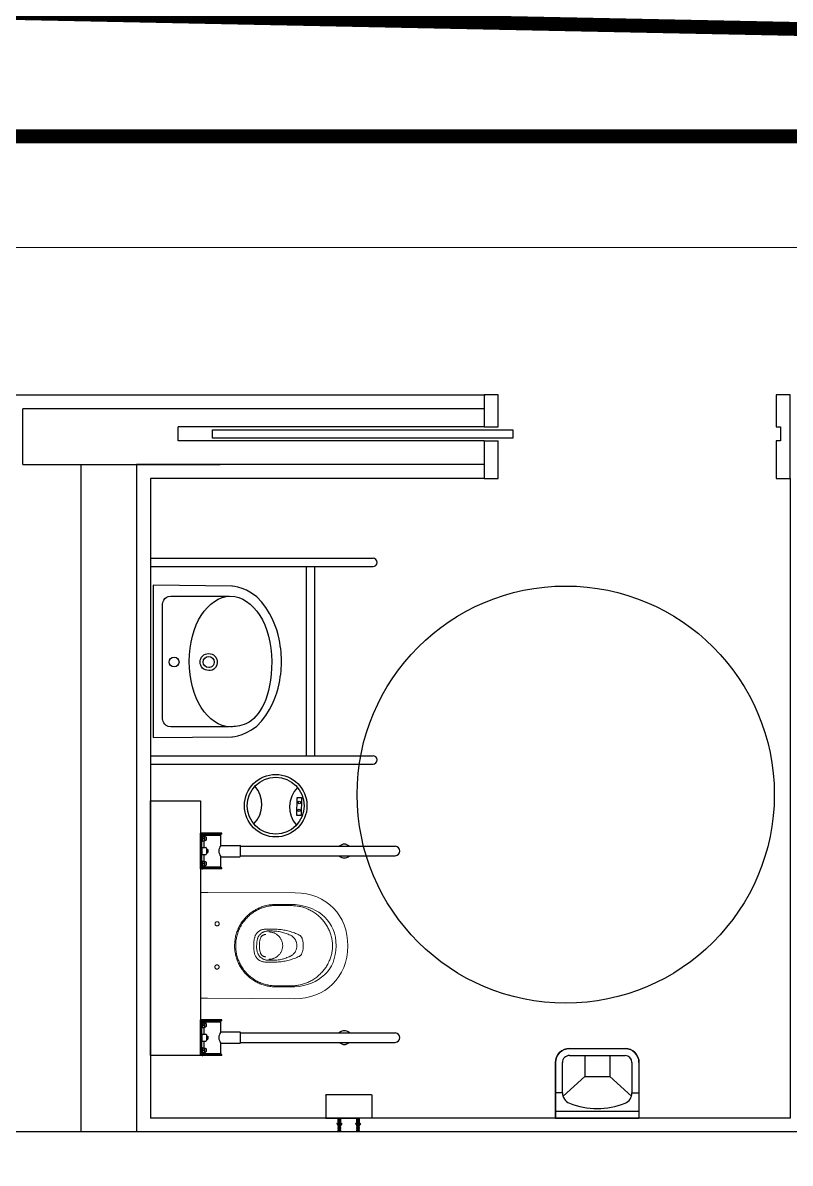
# Model space of a CAD drawing. Header units: millimetres. Extents: x 2508758 to 2608101, y 258149 to 386457.
# Drawn here: x 2529035 to 2531795, y 280548 to 284649 of the extents above; entities that cross this region are included whole.
import ezdxf

# ---------------------------------------------------------------- set-up
doc = ezdxf.new("R2010")
doc.units = ezdxf.units.MM
doc.header["$MEASUREMENT"] = 0
doc.linetypes.add('_DASH', pattern=[0.6, 0.4, -0.2])
doc.layers.get('0').update_dxf_attribs({"linetype": 'CONTINUOUS'})
for name, color, linetype in [('A-DOOR', 2, 'CONTINUOUS'), ('A-WALL', 5, 'CONTINUOUS'), ('I-toilet', 3, 'CONTINUOUS'), ('I-WALL', 6, 'CONTINUOUS'), ('I-wall【新建墙体】', 6, 'CONTINUOUS'), ('P-洁具', 137, 'CONTINUOUS'), ('w-洁具', 137, 'CONTINUOUS'), ('地面垫高', 5, 'CONTINUOUS'), ('完成面', 4, 'CONTINUOUS')]:
    doc.layers.add(name, color=color, linetype=linetype)
doc.layers.add('fire', color=1, linetype='CONTINUOUS', lineweight=5)

# ---------------------------------------------------------------- blocks, each defined once
blk = doc.blocks.new('A$C129215F9')
at = {"ltscale": 500}
for p, q in [((105, 1000), (105, -100)), ((155, 1000), (155, -100)), ((105, -100), (155, -100))]:
    blk.add_line(p, q, dxfattribs=at)
at = {"layer": 'A-DOOR'}
for p, q in [((105, 1000), (105, 1050.3)), ((155, 1000), (155, 1050.3))]:
    blk.add_line(p, q, dxfattribs=at)
for points in [[(105, 2065), (105, 2050.3), (-30, 2050.3), (-30, 2100.3), (270, 2100.3), (270, 2050.3), (155, 2050.3), (155, 2065), (105, 2065)], [(105, 1000.3), (-30, 1000.3), (-30, 1050.3), (105, 1050.3)], [(155, 1050.3), (270, 1050.3), (270, 1000.3), (155, 1000.3)]]:
    blk.add_lwpolyline(points, dxfattribs=at)
blk.add_lwpolyline([(115, 23), (145, 23), (145, 1103), (115, 1103)], close=True, dxfattribs=at)
blk = doc.blocks.new('1213123123123')
at = {"layer": 'w-洁具'}
for points in [[(487269.2, -70926.6), (487265.2, -70926.6)], [(487265.2, -71055.7), (487265.2, -70926.6)], [(487269.2, -70936.8), (487269.2, -70926.6)], [(487273.2, -70926.6), (487271.1, -70926.8), (487269.2, -70927.7)], [(487272, -70930.6), (487270.9, -70930.7), (487269.9, -70931.5), (487269.4, -70932.5), (487269.2, -70933.6)], [(487278.7, -70930.6), (487275.6, -70932.3), (487273.2, -70934.4), (487270.9, -70936.8)], [(487341.1, -70930.6), (487272, -70930.6)], [(487341.1, -70926.6), (487273.2, -70926.6)], [(487277.9, -70937.6), (487277.9, -70931.1)], [(487277.9, -70931.1), (487301.6, -70931.1)], [(487277.9, -70933), (487338.3, -70933)], [(487301.3, -70930.6), (487301.3, -70926.6)], [(487301.6, -70933), (487301.6, -70930.6)], [(487314.5, -70930.6), (487314.5, -70933)], [(487314.5, -70931.1), (487338.3, -70931.1)], [(487314.9, -70930.6), (487314.9, -70926.6)], [(487338.3, -70970.8), (487338.3, -70931.1)], [(487341.1, -70930.6), (487341.1, -70926.6)], [(487269.2, -70955.2), (487269.2, -70936.8)], [(487269.2, -70936.8), (487269.2, -70955.2)], [(487269.2, -70936.8), (487271.6, -70936.8)], [(487269.2, -70979.2), (487269.2, -70955.2)], [(487269.2, -70955.2), (487271.6, -70955.2)], [(487271.6, -70936.8), (487271.6, -70937.8)], [(487271.8, -70937.6), (487271.6, -70937.8)], [(487271.6, -70954.3), (487271.6, -70937.8)], [(487271.6, -70937.8), (487271.6, -70954.3)], [(487271.8, -70940.2), (487271.6, -70940.6)], [(487271.6, -70940.6), (487271.6, -70941)], [(487271.6, -70941), (487271.6, -70941.4)], [(487271.6, -70941.4), (487271.6, -70941.8)], [(487271.6, -70941.8), (487271.6, -70942.3)], [(487271.6, -70942.3), (487271.6, -70942.7)], [(487271.6, -70942.7), (487271.6, -70943.1)], [(487271.6, -70943.1), (487271.8, -70943.5)], [(487281.5, -70946.1), (487271.6, -70946.1)], [(487271.6, -70949.2), (487271.8, -70948.6)], [(487271.6, -70949.5), (487271.6, -70949.2)], [(487271.6, -70949.9), (487271.6, -70949.5)], [(487271.6, -70950.3), (487271.6, -70949.9)], [(487271.6, -70950.7), (487271.6, -70950.3)], [(487271.6, -70951.3), (487271.6, -70950.7)], [(487271.6, -70951.6), (487271.6, -70951.3)], [(487271.8, -70952), (487271.6, -70951.6)], [(487271.6, -70954.3), (487271.8, -70954.7)], [(487271.6, -70954.3), (487271.6, -70955.2)], [(487271.8, -70937.6), (487278.9, -70937.6)], [(487272, -70939.5), (487271.8, -70939.9)], [(487271.8, -70939.9), (487271.8, -70940.2)], [(487271.8, -70943.5), (487271.8, -70943.9)], [(487271.8, -70943.9), (487272, -70944.2)], [(487271.8, -70948.2), (487272, -70947.8)], [(487271.8, -70948.6), (487271.8, -70948.2)], [(487271.8, -70952.4), (487271.8, -70952)], [(487272, -70952.8), (487271.8, -70952.4)], [(487271.8, -70954.7), (487278.9, -70954.7)], [(487272.2, -70938.7), (487272, -70939.1)], [(487272, -70939.1), (487272, -70939.5)], [(487272, -70944.2), (487272, -70944.6)], [(487272, -70944.6), (487272.2, -70945)], [(487272, -70947.5), (487272.2, -70947.3)], [(487272, -70947.8), (487272, -70947.5)], [(487272, -70953.2), (487272, -70952.8)], [(487272.2, -70953.5), (487272, -70953.2)], [(487272.4, -70938.2), (487272.2, -70938.3)], [(487272.2, -70938.3), (487272.2, -70938.7)], [(487272.2, -70945), (487272.2, -70945.4)], [(487272.2, -70945.4), (487272.4, -70945.6)], [(487272.2, -70946.9), (487272.4, -70946.5)], [(487272.2, -70947.3), (487272.2, -70946.9)], [(487272.2, -70953.7), (487272.2, -70953.5)], [(487272.4, -70954.1), (487272.2, -70953.7)], [(487272.6, -70937.6), (487272.4, -70937.8)], [(487272.4, -70937.8), (487272.4, -70938.2)], [(487272.4, -70945.6), (487272.4, -70945.9)], [(487272.4, -70945.9), (487272.6, -70946.1)], [(487272.4, -70946.3), (487272.6, -70946.1)], [(487272.4, -70946.5), (487272.4, -70946.3)], [(487272.4, -70954.3), (487272.4, -70954.1)], [(487272.6, -70954.7), (487272.4, -70954.3)], [(487272.6, -70946.1), (487278.1, -70946.1)], [(487277.9, -70934.5), (487338.3, -70934.5)], [(487277.9, -70978.6), (487277.9, -70954.7)], [(487279.2, -70939.9), (487278.1, -70937.6)], [(487278.1, -70946.1), (487279.2, -70943.9)], [(487278.1, -70946.1), (487279.2, -70948.4)], [(487279.2, -70952.4), (487278.1, -70954.7)], [(487278.9, -70937.6), (487279.4, -70938.5)], [(487279.4, -70953.5), (487278.9, -70954.7)], [(487279.6, -70941.8), (487279.2, -70939.9)], [(487279.2, -70943.9), (487279.6, -70941.8)], [(487279.2, -70948.4), (487279.6, -70950.3)], [(487279.6, -70950.3), (487279.2, -70952.4)], [(487279.4, -70938.5), (487279.8, -70938.9)], [(487279.8, -70953.3), (487279.4, -70953.5)], [(487279.6, -70939.9), (487279.6, -70952.4)], [(487279.8, -70938.9), (487281.5, -70938.9)], [(487279.8, -70953.3), (487281.5, -70953.3)], [(487281.5, -70953.3), (487283.4, -70952.6), (487284.9, -70951.5), (487286.1, -70949.9), (487286.8, -70948), (487287, -70946.1), (487286.8, -70944.2), (487286.1, -70942.3), (487284.9, -70940.8), (487283.4, -70939.7), (487281.5, -70938.9)], [(487338.3, -70970.8), (487406.1, -70970.8)], [(487408.2, -71009.4), (487408.2, -70972.9)], [(487408.2, -70974), (487649.7, -70974)], [(487649.7, -70974), (487650.1, -70974.4)], [(487650.1, -70974), (487650.1, -70974.4)], [(487650.1, -70974), (487965.2, -70974)], [(487269.5, -70978.6), (487269.2, -70979.2)], [(487269.2, -71003.1), (487269.2, -70979.2)], [(487269.2, -70979.2), (487269.2, -71003.1)], [(487269.2, -71027), (487269.2, -71003.1)], [(487269.2, -71003.1), (487269.5, -71003.7)], [(487269.5, -70978.6), (487284.2, -70978.6)], [(487269.5, -71003.7), (487284.2, -71003.7)], [(487277.9, -71027.6), (487277.9, -71003.7)], [(487286.1, -70980.7), (487285.9, -70979.6), (487285.1, -70979), (487284.2, -70978.6)], [(487284.2, -71003.7), (487285.1, -71003.5), (487285.9, -71002.7), (487286.1, -71001.6)], [(487286.1, -70980.7), (487286.1, -71001.6)], [(487286.1, -70985.3), (487291.6, -70985.3)], [(487286.1, -70997), (487291.6, -70997)], [(487291.6, -70985.3), (487291.6, -70997)], [(487338.3, -71051.2), (487338.3, -71011.5)], [(487338.3, -71011.5), (487406.1, -71011.5)], [(487408.2, -71008.2), (487649.7, -71008.2)], [(487650.1, -71007.9), (487649.7, -71008.2)], [(487650.1, -71007.9), (487650.1, -71008.2)], [(487650.1, -71008.2), (487965.2, -71008.2)], [(487269.2, -71055.7), (487265.2, -71055.7)], [(487269.2, -71045.5), (487269.2, -71027)], [(487269.2, -71027), (487269.2, -71045.5)], [(487269.2, -71027), (487271.6, -71027)], [(487269.2, -71055.7), (487269.2, -71045.5)], [(487269.2, -71045.5), (487271.6, -71045.5)], [(487269.2, -71048.7), (487269.4, -71049.8), (487269.9, -71050.8), (487270.9, -71051.5), (487272, -71051.7)], [(487269.2, -71054.6), (487271.1, -71055.5), (487273.2, -71055.7)], [(487270.9, -71045.5), (487273.2, -71047.9), (487275.6, -71050), (487278.7, -71051.7)], [(487271.6, -71027), (487271.6, -71028)], [(487271.8, -71027.6), (487271.6, -71028)], [(487271.6, -71044.5), (487271.6, -71028)], [(487271.6, -71028), (487271.6, -71044.5)], [(487271.8, -71030.3), (487271.6, -71030.6)], [(487271.6, -71030.6), (487271.6, -71031)], [(487271.6, -71031), (487271.6, -71031.6)], [(487271.6, -71031.6), (487271.6, -71032)], [(487271.6, -71032), (487271.6, -71032.4)], [(487271.6, -71032.4), (487271.6, -71032.7)], [(487271.6, -71032.7), (487271.6, -71033.1)], [(487271.6, -71033.1), (487271.8, -71033.7)], [(487271.6, -71036.1), (487281.5, -71036.1)], [(487271.6, -71039.2), (487271.8, -71038.8)], [(487271.6, -71039.6), (487271.6, -71039.2)], [(487271.6, -71039.9), (487271.6, -71039.6)], [(487271.6, -71040.5), (487271.6, -71039.9)], [(487271.6, -71040.9), (487271.6, -71040.5)], [(487271.6, -71041.3), (487271.6, -71040.9)], [(487271.6, -71041.7), (487271.6, -71041.3)], [(487271.8, -71042), (487271.6, -71041.7)], [(487271.6, -71044.5), (487271.8, -71044.7)], [(487271.6, -71044.5), (487271.6, -71045.5)], [(487271.8, -71027.6), (487278.9, -71027.6)], [(487272, -71029.5), (487271.8, -71029.9)], [(487271.8, -71029.9), (487271.8, -71030.3)], [(487271.8, -71033.7), (487271.8, -71034.1)], [(487271.8, -71034.1), (487272, -71034.4)], [(487271.8, -71038.4), (487272, -71038.1)], [(487271.8, -71038.8), (487271.8, -71038.4)], [(487271.8, -71042.6), (487271.8, -71042)], [(487272, -71043), (487271.8, -71042.6)], [(487271.8, -71044.7), (487278.9, -71044.7)], [(487272.2, -71028.7), (487272, -71029.1)], [(487272, -71029.1), (487272, -71029.5)], [(487272, -71034.4), (487272, -71034.8)], [(487272, -71034.8), (487272.2, -71035)], [(487272, -71037.7), (487272.2, -71037.3)], [(487272, -71038.1), (487272, -71037.7)], [(487272, -71043.2), (487272, -71043)], [(487272.2, -71043.6), (487272, -71043.2)], [(487341.1, -71051.7), (487272, -71051.7)], [(487272.4, -71028.2), (487272.2, -71028.6)], [(487272.2, -71028.6), (487272.2, -71028.7)], [(487272.2, -71035), (487272.2, -71035.4)], [(487272.2, -71035.4), (487272.4, -71035.8)], [(487272.2, -71036.9), (487272.4, -71036.7)], [(487272.2, -71037.3), (487272.2, -71036.9)], [(487272.2, -71043.9), (487272.2, -71043.6)], [(487272.4, -71044.1), (487272.2, -71043.9)], [(487272.6, -71027.6), (487272.4, -71028)], [(487272.4, -71028), (487272.4, -71028.2)], [(487272.4, -71035.8), (487272.4, -71036)], [(487272.4, -71036), (487272.6, -71036.1)], [(487272.4, -71036.3), (487272.6, -71036.1)], [(487272.4, -71036.7), (487272.4, -71036.3)], [(487272.4, -71044.5), (487272.4, -71044.1)], [(487272.6, -71044.7), (487272.4, -71044.5)], [(487272.6, -71036.1), (487278.1, -71036.1)], [(487341.1, -71055.7), (487273.2, -71055.7)], [(487277.9, -71051.2), (487277.9, -71044.7)], [(487277.9, -71049.3), (487338.3, -71049.3)], [(487277.9, -71051.2), (487301.6, -71051.2)], [(487279.2, -71030.1), (487278.1, -71027.6)], [(487278.1, -71036.1), (487279.2, -71033.9)], [(487278.1, -71036.1), (487279.2, -71038.4)], [(487279.2, -71042.4), (487278.1, -71044.7)], [(487278.9, -71027.6), (487279.4, -71028.7)], [(487279.4, -71043.8), (487278.9, -71044.7)], [(487279.6, -71032), (487279.2, -71030.1)], [(487279.2, -71033.9), (487279.6, -71032)], [(487279.2, -71038.4), (487279.6, -71040.5)], [(487279.6, -71040.5), (487279.2, -71042.4)], [(487279.4, -71028.7), (487279.8, -71028.9)], [(487279.8, -71043.4), (487279.4, -71043.8)], [(487279.6, -71029.9), (487279.6, -71042.4)], [(487279.6, -71047.7), (487279.6, -71043.6)], [(487279.6, -71047.7), (487338.3, -71047.7)], [(487279.8, -71028.9), (487281.5, -71028.9)], [(487279.8, -71043.4), (487281.5, -71043.4)], [(487281.5, -71043.4), (487283.4, -71042.8), (487284.9, -71041.5), (487286.1, -71039.9), (487286.8, -71038.1), (487287, -71036.1), (487286.8, -71034.3), (487286.1, -71032.4), (487284.9, -71030.8), (487283.4, -71029.7), (487281.5, -71028.9)], [(487301.3, -71055.7), (487301.3, -71051.7)], [(487301.6, -71051.7), (487301.6, -71049.3)], [(487314.5, -71051.7), (487314.5, -71049.3)], [(487314.5, -71051.2), (487338.3, -71051.2)], [(487314.9, -71055.7), (487314.9, -71051.7)], [(487341.1, -71055.7), (487341.1, -71051.7)]]:
    blk.add_lwpolyline(points, dxfattribs=at)
for points in [[(487338.3, -70970.8), (487328.4, -70983.9), (487328.4, -70998.4), (487338.3, -71011.5)], [(487408.2, -70972.9), (487407.9, -70971.8), (487407.2, -70971.1), (487406.1, -70970.8)], [(487800.5, -70974), (487788.7, -70964), (487775.6, -70963.9), (487763.9, -70974)], [(487982.1, -70991.1), (487982.1, -70981.2), (487975.1, -70975.1), (487965.2, -70974)], [(487406.1, -71011.5), (487407.3, -71011.3), (487408, -71010.5), (487408.2, -71009.4)], [(487763.9, -71008.2), (487775.6, -71018.3), (487788.7, -71018.3), (487800.5, -71008.2)], [(487965.2, -71008.2), (487975.1, -71007.2), (487982.1, -71001), (487982.1, -70991.1)]]:
    blk.add_open_spline(points, degree=3, dxfattribs=at)
blk = doc.blocks.new('CW763FVB')
at = {"layer": 'w-洁具', "lineweight": 9}
blk.add_line((101.3, 190.3), (99.7, -190.3), dxfattribs=at)
for points in [[(125.8, 190.4), (101.3, 190.3)], [(125.8, 190.4), (439.8, 190.4)], [(370.8, 148.2), (366.7, 148.2), (362.6, 148), (358.4, 147.8), (354.3, 147.3), (350.2, 146.8), (346, 146.1), (341.9, 145.4), (337.9, 144.5), (333.8, 143.5), (329.8, 142.4), (325.9, 141.3), (321.9, 140), (318, 138.5), (314.2, 136.9), (310.4, 135.4), (306.6, 133.6), (302.9, 131.7), (299.2, 129.8), (295.7, 127.7), (292.1, 125.5), (288.6, 123.3), (285.2, 120.9), (281.8, 118.5), (278.6, 115.9), (275.3, 113.2), (272.2, 110.6), (269.2, 107.8), (266.2, 104.9), (263.3, 101.8), (260.5, 98.8), (257.8, 95.7), (255.1, 92.4), (252.5, 89.1), (250.1, 85.7), (247.7, 82.4), (245.5, 78.9), (243.4, 75.3), (241.3, 71.7), (239.4, 68.1), (237.5, 64.3), (235.8, 60.6), (234.1, 56.7), (232.5, 52.9), (231.1, 49), (229.9, 45), (228.6, 41), (227.5, 37), (226.5, 33), (225.6, 29), (225, 24.8), (224.3, 20.7), (223.7, 16.5), (223.4, 12.4), (223.1, 8.3), (222.8, 4.1), (222.8, 0)], [(370.8, 144.2), (366.8, 144.2), (362.8, 144), (358.8, 143.8), (354.7, 143.3), (350.7, 142.9), (346.7, 142.2), (342.7, 141.5), (338.8, 140.6), (334.9, 139.6), (330.9, 138.6), (327, 137.4), (323.2, 136.2), (319.5, 134.8), (315.8, 133.2), (312, 131.7), (308.4, 130), (304.7, 128.1), (301.1, 126.2), (297.7, 124.2), (294.2, 122.2), (290.8, 120), (287.5, 117.6), (284.3, 115.3), (281, 112.8), (277.9, 110.2), (274.9, 107.5), (271.9, 104.9), (269, 102), (266.2, 99), (263.5, 96.1), (260.8, 93), (258.2, 90), (255.8, 86.8), (253.4, 83.5), (251.1, 80.2), (248.9, 76.7), (246.8, 73.3), (244.8, 69.7), (242.9, 66.2), (241, 62.6), (239.4, 58.9), (237.8, 55.2), (236.4, 51.4), (234.9, 47.6), (233.7, 43.8), (232.4, 39.9), (231.4, 36), (230.4, 32.1), (229.6, 28.2), (228.9, 24.1), (228.2, 20.1), (227.7, 16.1), (227.3, 12.1), (227.1, 8), (226.8, 4), (226.8, 0)], [(370.8, 148.2), (439.9, 148.2)], [(370.8, 144.2), (426.1, 144.2)], [(563.6, 54.1), (561.8, 57.9), (560, 61.6), (558.1, 65.3), (556.1, 68.9), (554, 72.4), (551.8, 76), (549.4, 79.4), (547.1, 82.8), (544.6, 86.1), (542, 89.3), (539.4, 92.6), (536.6, 95.6), (533.7, 98.6), (530.8, 101.6), (527.8, 104.4), (524.7, 107.2), (521.6, 109.9), (518.4, 112.5), (515, 114.9), (511.7, 117.4), (508.2, 119.7), (504.7, 122), (501.2, 124.1), (497.6, 126.1), (493.9, 128), (490.2, 129.8), (486.4, 131.6), (482.6, 133.1), (478.7, 134.7), (474.8, 136), (470.9, 137.4), (467, 138.6), (463, 139.6), (458.9, 140.6), (454.9, 141.4), (450.8, 142.2), (446.7, 142.9), (442.6, 143.3), (438.5, 143.8), (434.4, 144), (430.2, 144.2), (426.1, 144.2)], [(167.3, 77.6), (167.3, 78.6), (167.1, 79.5), (166.9, 80.3), (166.4, 81.2), (166, 81.9), (165.4, 82.6), (164.7, 83.3), (164.1, 83.9), (163.3, 84.3), (162.5, 84.6), (161.6, 85), (160.7, 85.1), (159.8, 85.2), (158.9, 85.1), (158, 85), (157.2, 84.6), (156.4, 84.3), (155.6, 83.9), (154.8, 83.3), (154.3, 82.6), (153.7, 81.9), (153.1, 81.2), (152.8, 80.3), (152.6, 79.5), (152.4, 78.6), (152.4, 77.6), (152.4, 76.7), (152.6, 75.8), (152.8, 75), (153.1, 74.1), (153.7, 73.3), (154.3, 72.7), (154.8, 72), (155.6, 71.4), (156.4, 71), (157.2, 70.7), (158, 70.3), (158.9, 70.2), (159.8, 70.1), (160.7, 70.2), (161.6, 70.3), (162.5, 70.7), (163.3, 71), (164.1, 71.4), (164.7, 72), (165.4, 72.7), (166, 73.3), (166.4, 74.1), (166.9, 75), (167.1, 75.8), (167.3, 76.7), (167.3, 77.6)], [(151.7, 78.1), (151.7, 78.1)], [(333.4, 59.1), (331.3, 59), (329.1, 58.9), (326.9, 58.6), (324.8, 58.1), (322.7, 57.7), (320.6, 57), (318.5, 56.2), (316.5, 55.3), (314.6, 54.4), (312.7, 53.3), (310.8, 52.2), (309.2, 50.9), (307.5, 49.5), (305.8, 48.1), (304.3, 46.5), (302.8, 44.9), (301.5, 43.2), (300.2, 41.5), (299.1, 39.6), (298, 37.7), (297, 35.8), (296.2, 33.7), (295.4, 31.6), (294.9, 29.6), (294.3, 27.5)], [(316.9, 42.7), (315.5, 41.5), (312.6, 38.5)], [(324.2, 47.8), (320.6, 45.6), (316.9, 42.7)], [(343.1, 52.5), (341, 52.5), (338.8, 52.3), (336.6, 52.1), (334.5, 51.6), (332.4, 51.1), (330.3, 50.4), (328.3, 49.7), (326.3, 48.9), (324.4, 47.8), (324.2, 47.8)], [(333.4, 59.1), (366.1, 59.1)], [(343.1, 52.5), (358.4, 52.5)], [(395.8, -1), (395.7, 1.3), (395.6, 3.8), (395.3, 6.1), (394.9, 8.5), (394.4, 10.8), (393.8, 13.1), (393, 15.4), (392.3, 17.7), (391.3, 19.8), (390.3, 21.9), (389.1, 24), (387.9, 26), (386.6, 28.1), (385.1, 30), (383.6, 31.7), (382, 33.5), (380.3, 35.2), (378.5, 36.9), (376.7, 38.3), (374.8, 39.8), (372.8, 41.1), (370.8, 42.4), (368.7, 43.5), (366.6, 44.6), (364.5, 45.5), (362.2, 46.3), (359.9, 47.1), (357.6, 47.6), (355.3, 48.2), (353, 48.5), (350.6, 48.8), (348.1, 49.1), (345.8, 49.1)], [(384.1, 50.3), (383.2, 50.5), (379.2, 51.1), (375, 51.6), (370.8, 52.1), (366.7, 52.3), (362.6, 52.5), (358.4, 52.5)], [(455.3, 38.1), (450.9, 40.2), (446.4, 42.3), (442, 44.2), (437.5, 45.9), (432.9, 47.6), (428.2, 49.2), (423.7, 50.6), (419, 52), (414.3, 53.2), (409.6, 54.3), (404.8, 55.3), (400, 56.2), (395.2, 57), (390.4, 57.6), (385.6, 58.1), (380.7, 58.6), (375.8, 58.9), (370.9, 59), (366.1, 59.1)], [(392.9, 48.5), (387.4, 49.7), (384.1, 50.3)], [(398.8, 47.1), (395.5, 48), (392.9, 48.5)], [(422.9, 38), (419.1, 39.7), (415.3, 41.4), (411.4, 42.9), (407.5, 44.3), (403.5, 45.6), (399.5, 46.8), (398.8, 47.1)], [(574.8, 0), (574.8, 3.9), (574.6, 7.9), (574.3, 11.8), (573.9, 15.9), (573.3, 19.8), (572.8, 23.7), (572, 27.6), (571.1, 31.5), (570.1, 35.3), (569.1, 39.1), (567.9, 42.9), (566.5, 46.7), (565.1, 50.4), (563.6, 54.1)], [(294.3, 27.5), (293.5, 23.6), (292.9, 19.7), (292.3, 15.8), (292, 11.8), (291.6, 7.9), (291.4, 3.9), (291.4, 0)], [(303.8, 19.8), (303.1, 16.4), (302.7, 13.1), (302.2, 9.7), (302, 6.9)], [(302.1, 8.3), (302.4, -10.7), (302.8, -14.2), (303.4, -17.6), (304, -20.9)], [(312.6, 38.5), (312.5, 38.3), (311.2, 36.7), (309.9, 34.9), (308.7, 33), (307.7, 31.1), (306.7, 29.2), (305.9, 27.2), (305.1, 25), (304.5, 23), (304, 20.9)], [(315.5, 25.7), (314.7, 22.6), (314, 19.4), (313.3, 16.2), (312.7, 13), (312.4, 9.7), (312.1, 6.5), (311.8, 3.3), (311.8, 0), (311.8, -3.2), (312.1, -6.5), (312.4, -9.8), (312.7, -13.1), (313.3, -16.2), (314, -19.4), (314.7, -22.6), (315.5, -25.8)], [(334.7, 40), (333.2, 40), (331.7, 39.8), (330.3, 39.6), (328.8, 39.1), (327.4, 38.7), (326, 38), (324.7, 37.3), (323.4, 36.5), (322.2, 35.7), (321, 34.7), (320, 33.5), (319, 32.4), (318.1, 31.2), (317.3, 30), (316.6, 28.6), (316.1, 27.2), (315.5, 25.7)], [(345.8, -49.1), (348.1, -49.1), (350.6, -48.9), (353, -48.6), (355.3, -48.2), (357.6, -47.7), (359.9, -47.1), (362.2, -46.4), (364.5, -45.5), (366.6, -44.6), (368.7, -43.5), (370.8, -42.4), (372.8, -41.1), (374.8, -39.8), (376.7, -38.3), (378.5, -36.9), (380.3, -35.2), (382, -33.6), (383.6, -31.9), (385.1, -30), (386.6, -28.1), (387.9, -26), (389.1, -24), (390.3, -21.9), (391.3, -19.8), (392.3, -17.7), (393, -15.4), (393.8, -13.1), (394.4, -10.8), (394.9, -8.5), (395.3, -6.2), (395.6, -3.8), (395.7, -1.3), (395.8, 1)], [(422.2, -38.3), (424.2, -37.4), (426.1, -36.3), (427.9, -35.1), (429.7, -33.9), (431.5, -32.5), (433.2, -31.1), (434.7, -29.6), (436.2, -28.1), (437.6, -26.4), (439, -24.6), (440.2, -22.8), (441.3, -20.9), (442.3, -19), (443.2, -17), (444.1, -15), (444.8, -13), (445.4, -10.9), (445.9, -8.7), (446.3, -6.6), (446.5, -4.4), (446.8, -2.2), (446.8, 0), (446.8, 2.1), (446.5, 4.4), (446.3, 6.5), (445.9, 8.7), (445.4, 10.8), (444.8, 12.9), (444.1, 15), (443.2, 17), (442.3, 19), (441.3, 20.9), (440.2, 22.8), (439, 24.6), (437.6, 26.3), (436.2, 27.9), (434.7, 29.6), (433.2, 31.1), (431.5, 32.5), (429.7, 33.9), (427.9, 35.1), (426.1, 36.3), (424.2, 37.3), (422.2, 38.3)], [(465.2, 26.8), (464.6, 28.3), (464, 29.6), (463.2, 31), (462.3, 32.3), (461.3, 33.4), (460.3, 34.5), (459.1, 35.6), (457.9, 36.5), (456.6, 37.3), (455.3, 38.1)], [(469.8, 0), (469.8, 3), (469.6, 6), (469.3, 9.1), (468.9, 12.1), (468.3, 15.1), (467.8, 18.1), (467, 21), (466.2, 24), (465.2, 26.8)], [(629.8, 0.2), (629.8, 0.2)], [(222.8, 0), (222.8, -4.1), (223.1, -8.3), (223.4, -12.5), (223.7, -16.7), (224.3, -20.7), (224.9, -24.8), (225.6, -29), (226.5, -33), (227.5, -37), (228.6, -41), (229.9, -45), (231.1, -49), (232.5, -52.9), (234.1, -56.8), (235.8, -60.6), (237.5, -64.4), (239.4, -68.1), (241.3, -71.8), (243.4, -75.3), (245.5, -78.9), (247.7, -82.4), (250.1, -85.9), (252.5, -89.2), (255.1, -92.4), (257.8, -95.7), (260.5, -98.8), (263.3, -101.8), (266.2, -104.9), (269.2, -107.8), (272.2, -110.6), (275.3, -113.3), (278.6, -115.9), (281.8, -118.5), (285.2, -121), (288.6, -123.3), (292.1, -125.5), (295.7, -127.7), (299.2, -129.8), (302.9, -131.7), (306.6, -133.6), (310.4, -135.4), (314.2, -137), (318, -138.5), (321.9, -140), (325.9, -141.3), (329.8, -142.5), (333.8, -143.5), (337.9, -144.5), (341.9, -145.4), (346, -146.2), (350.2, -146.8), (354.3, -147.3), (358.4, -147.8), (362.6, -148), (366.7, -148.2), (370.8, -148.2)], [(226.8, 0), (226.8, -4.1), (227.1, -8.3), (227.4, -12.4), (227.7, -16.5), (228.3, -20.7), (229, -24.8), (229.8, -28.8), (230.6, -32.9), (231.7, -36.9), (232.8, -40.9), (234, -44.8), (235.3, -48.7), (236.8, -52.7), (238.4, -56.6), (240, -60.3), (241.8, -64.1), (243.7, -67.8), (245.7, -71.3), (247.7, -74.9)], [(291.4, 0), (291.4, -3.9), (291.6, -8), (292, -11.8), (292.3, -15.8), (292.9, -19.7), (293.5, -23.6), (294.3, -27.5)], [(294.3, -27.5), (294.9, -29.6), (295.4, -31.6), (296.2, -33.6), (297, -35.7), (298, -37.7), (299, -39.5), (300.1, -41.4), (301.5, -43.2), (302.8, -44.8), (304.1, -46.4), (305.7, -48), (307.3, -49.4), (309, -50.8), (310.7, -52), (312.5, -53.2), (314.4, -54.3), (316.3, -55.2), (318.3, -56.1), (320.3, -56.9), (322.3, -57.6), (324.5, -58.1), (326.6, -58.5), (328.7, -58.8)], [(304, -20.9), (304.5, -23), (305.1, -25), (305.9, -27.2), (306.7, -29.2), (307.7, -31.1), (308.7, -33), (309.9, -34.9), (311.2, -36.7), (312.5, -38.3), (314, -40), (315.5, -41.5), (317.1, -42.9), (318.8, -44.4), (320.6, -45.6), (322.5, -46.8), (324.4, -47.8), (326.3, -48.9), (328.3, -49.8), (330.3, -50.5), (332.4, -51.1), (334.5, -51.6), (336.6, -52.1), (338.8, -52.3), (341, -52.5), (343.1, -52.7)], [(315.5, -25.8), (316.1, -27.2), (316.6, -28.6), (317.3, -30), (318.1, -31.2), (319, -32.4), (320, -33.6), (321, -34.7), (322.2, -35.7), (323.4, -36.6), (324.7, -37.4), (326, -38.1), (327.4, -38.7), (328.8, -39.1), (330.3, -39.6), (331.7, -39.8), (333.2, -40), (334.7, -40.1)], [(358.4, -52.7), (362.6, -52.5), (366.7, -52.3), (370.8, -52.1), (375, -51.6), (379.2, -51.2), (383.2, -50.5), (387.4, -49.8), (391.5, -48.9), (395.5, -48), (399.5, -46.8), (403.6, -45.6), (407.5, -44.3), (411.4, -42.9), (415.3, -41.4), (419.1, -39.7), (422.9, -38)], [(366.1, -59.2), (370.9, -59), (375.9, -58.9), (380.7, -58.6), (385.6, -58.1), (390.4, -57.7), (395.2, -57), (400, -56.2), (404.8, -55.3), (409.6, -54.3), (414.3, -53.2), (419, -52), (423.7, -50.6), (428.2, -49.2), (432.9, -47.6), (437.5, -45.9), (442, -44.2), (446.4, -42.3), (450.9, -40.3), (455.3, -38.1)], [(422.1, -38.3), (420.3, -39.3)], [(455.3, -38.1), (456.6, -37.4), (457.9, -36.6), (459.1, -35.6), (460.3, -34.5), (461.3, -33.4), (462.3, -32.3), (463.2, -31), (464, -29.7), (464.6, -28.3), (465.2, -26.8)], [(465.2, -26.8), (466.2, -24), (467, -21.1), (467.8, -18.1), (468.3, -15.1), (468.9, -12.2), (469.3, -9.2), (469.6, -6), (469.8, -3), (469.8, 0)], [(563.6, -54.1), (565.1, -50.4), (566.5, -46.7), (567.9, -42.9), (569.1, -39.2), (570.1, -35.3), (571.1, -31.5), (572, -27.6), (572.8, -23.7), (573.3, -19.8), (573.9, -15.9), (574.3, -12), (574.6, -7.9), (574.8, -4), (574.8, 0)], [(587.8, 0), (587.8, 0)], [(587.8, 0), (587.8, 0)], [(629.8, -0.2), (629.8, -2.1)], [(167.3, -77.7), (167.3, -76.7), (167.1, -75.8), (166.9, -75), (166.4, -74.1), (166, -73.3), (165.4, -72.7), (164.7, -72), (164.1, -71.4), (163.3, -71), (162.5, -70.7), (161.6, -70.3), (160.7, -70.2), (159.8, -70.1), (158.9, -70.2), (158, -70.3), (157.2, -70.7), (156.4, -71), (155.6, -71.4), (154.8, -72), (154.3, -72.7), (153.7, -73.3), (153.1, -74.1), (152.8, -75), (152.6, -75.8), (152.4, -76.7), (152.4, -77.7), (152.4, -78.6), (152.6, -79.5), (152.8, -80.3), (153.1, -81.2), (153.7, -81.9), (154.3, -82.6), (154.8, -83.3), (155.6, -83.9), (156.4, -84.3), (157.2, -84.6), (158, -85), (158.9, -85.1), (159.8, -85.2), (160.7, -85.1), (161.6, -85), (162.5, -84.6), (163.3, -84.3), (164.1, -83.9), (164.7, -83.3), (165.4, -82.6), (166, -81.9), (166.4, -81.2), (166.9, -80.3), (167.1, -79.5), (167.3, -78.6), (167.3, -77.7)], [(247.7, -74.9), (250.1, -78.6), (252.4, -82.2), (255, -85.6), (257.6, -89.1), (260.2, -92.4), (263, -95.7), (265.9, -98.9)], [(328.7, -58.8), (331.1, -59), (333.4, -59.2)], [(333.4, -59.2), (366.1, -59.2)], [(342.9, -52.7), (339.8, -52.7)], [(343.1, -52.7), (358.4, -52.7)], [(426.1, -144.3), (430.2, -144.2), (434.4, -144), (438.5, -143.8), (442.6, -143.3), (446.7, -142.9), (450.8, -142.2), (454.9, -141.5), (458.9, -140.6), (463, -139.6), (467, -138.6), (470.9, -137.4), (474.8, -136), (478.7, -134.7), (482.6, -133.1), (486.4, -131.6), (490.2, -129.9), (493.9, -128), (497.6, -126.1), (501.2, -124.1), (504.7, -122), (508.2, -119.7), (511.7, -117.4), (515, -115), (518.4, -112.5), (521.6, -109.9), (524.7, -107.2), (527.7, -104.4), (530.8, -101.6), (533.7, -98.6), (536.6, -95.6), (539.4, -92.6), (542, -89.3), (544.6, -86.1), (547.1, -82.8), (549.4, -79.5), (551.8, -76), (554, -72.5), (556.1, -68.9), (558.1, -65.3), (560, -61.6), (561.8, -57.9), (563.6, -54.1)], [(265.9, -98.9), (268.8, -101.8), (271.6, -104.6), (274.7, -107.4), (277.7, -110.1), (280.8, -112.7), (284, -115.1), (287.3, -117.5), (290.6, -119.8), (294.1, -122.1), (297.4, -124.2), (301, -126.2), (304.6, -128.1), (308.2, -129.9), (311.8, -131.6), (315.5, -133.3), (319.3, -134.7), (323.1, -136.2), (327, -137.4), (330.8, -138.6), (334.8, -139.6), (338.7, -140.6), (342.7, -141.5), (346.6, -142.2), (350.6, -142.9), (354.6, -143.3), (358.6, -143.8), (362.8, -144), (366.8, -144.2), (370.8, -144.3)], [(370.8, -144.3), (426.1, -144.3)], [(370.8, -148.2), (439.9, -148.2)], [(99.7, -190.3), (125.8, -190.4)], [(125.8, -190.4), (439.8, -190.4)]]:
    blk.add_lwpolyline(points, dxfattribs=at)
for points in [[(629.8, 0), (629.8, 113.6), (548, 190.4), (439.9, 190.4)], [(587.8, 0), (587.8, 88.1), (526.4, 139.8), (439.8, 148.2)], [(439.9, -190.4), (554.9, -190.4), (629.8, -108.2), (629.8, 0)], [(439.9, -148.2), (526.4, -139.8), (587.9, -86.9), (587.9, 0)]]:
    blk.add_open_spline(points, degree=3, dxfattribs=at)
blk = doc.blocks.new('canwei')
at = {"layer": 'w-洁具'}
for points, knots in [([(3225358.8, 3114102.5), (3225358.8, 3114102.5), (3225396.5, 3114103.9), (3225426, 3114108.9), (3225455.5, 3114113.9), (3225518.6, 3114129.8), (3225572.1, 3114174.7), (3225625.7, 3114219.6), (3225629.1, 3114281.4), (3225629.1, 3114281.4), (3225629.1, 3114281.4), (3225631.6, 3114564.6), (3225631.6, 3114564.6), (3225631.6, 3114564.6), (3225366.9, 3114564.6), (3225366.9, 3114564.6), (3225366.9, 3114564.6), (3225348.7, 3114564.6), (3225348.7, 3114564.6), (3225348.7, 3114564.6), (3225084, 3114564.6), (3225084, 3114564.6), (3225084, 3114564.6), (3225086.5, 3114281.4), (3225086.5, 3114281.4), (3225086.5, 3114281.4), (3225089.9, 3114219.6), (3225143.5, 3114174.7), (3225197, 3114129.8), (3225260.1, 3114113.9), (3225289.6, 3114108.9), (3225319.1, 3114103.9), (3225357.9, 3114102.5), (3225357.9, 3114102.5), (3225357.9, 3114102.5), (3225358.8, 3114102.5), (3225358.8, 3114102.5)], [0, 0, 0, 0, 1, 1, 1, 2, 2, 2, 3, 3, 3, 4, 4, 4, 5, 5, 5, 6, 6, 6, 7, 7, 7, 8, 8, 8, 9, 9, 9, 10, 10, 10, 11, 11, 11, 12, 12, 12, 12]), ([(3225592.2, 3114291.2), (3225592.2, 3114291.2), (3225592.2, 3114473.3), (3225592.2, 3114501.1), (3225592.2, 3114528.9), (3225564.9, 3114530.3), (3225564.9, 3114530.3), (3225564.9, 3114530.3), (3225364.6, 3114530.3), (3225364.6, 3114530.3), (3225364.6, 3114530.3), (3225351, 3114530.3), (3225351, 3114530.3), (3225351, 3114530.3), (3225150.7, 3114530.3), (3225150.7, 3114530.3), (3225150.7, 3114530.3), (3225123.3, 3114528.9), (3225123.3, 3114501.1), (3225123.3, 3114473.3), (3225123.3, 3114291.2), (3225123.3, 3114291.2)], [0, 0, 0, 0, 1, 1, 1, 2, 2, 2, 3, 3, 3, 4, 4, 4, 5, 5, 5, 6, 6, 6, 7, 7, 7, 7]), ([(3225377.5, 3114489.2), (3225377.5, 3114479.3), (3225369.5, 3114471.3), (3225359.7, 3114471.3), (3225349.9, 3114471.3), (3225342, 3114479.3), (3225342, 3114489.2), (3225342, 3114499.1), (3225349.9, 3114507.1), (3225359.7, 3114507.1), (3225369.5, 3114507.1), (3225377.5, 3114499.1), (3225377.5, 3114489.2)], [0, 0, 0, 0, 1, 1, 1, 2, 2, 2, 3, 3, 3, 4, 4, 4, 4]), ([(3225592.3, 3114286.3), (3225592.3, 3114286.3), (3225592.3, 3114286.3), (3225592.3, 3114286.3), (3225592.3, 3114286.3), (3225592.3, 3114286.3), (3225592.3, 3114286.3), (3225592.3, 3114286.3), (3225592.3, 3114286.3), (3225592.3, 3114286.3), (3225592.3, 3114286.3), (3225592.3, 3114204.4), (3225487.3, 3114137.9), (3225357.8, 3114137.9), (3225228.2, 3114137.9), (3225123.2, 3114204.4), (3225123.2, 3114286.3), (3225123.2, 3114368.2), (3225228.2, 3114434.7), (3225357.8, 3114434.7), (3225487.3, 3114434.7), (3225592.3, 3114368.2), (3225592.3, 3114286.3)], [0, 0, 0, 0, 0.000977, 0.001953, 0.003906, 0.007812, 0.015625, 0.03125, 0.0625, 0.125, 0.25, 0.5, 1, 1, 1, 2, 2, 2, 3, 3, 3, 4, 4, 4, 4]), ([(3225390.2, 3114364.7), (3225390.2, 3114364.7), (3225390.2, 3114364.7), (3225390.2, 3114364.7), (3225390.2, 3114364.7), (3225390.2, 3114364.7), (3225390.2, 3114364.7), (3225390.2, 3114364.7), (3225390.2, 3114364.7), (3225390.2, 3114364.7), (3225390.2, 3114364.7), (3225390.2, 3114347.7), (3225376.6, 3114334), (3225359.7, 3114334), (3225342.9, 3114334), (3225329.3, 3114347.7), (3225329.3, 3114364.7), (3225329.3, 3114381.6), (3225342.9, 3114395.4), (3225359.7, 3114395.4), (3225376.6, 3114395.4), (3225390.2, 3114381.6), (3225390.2, 3114364.7)], [0, 0, 0, 0, 0.000977, 0.001953, 0.003906, 0.007812, 0.015625, 0.03125, 0.0625, 0.125, 0.25, 0.5, 1, 1, 1, 2, 2, 2, 3, 3, 3, 4, 4, 4, 4]), ([(3225379.4, 3114364.7), (3225379.4, 3114364.7), (3225379.4, 3114364.7), (3225379.4, 3114364.7), (3225379.4, 3114364.7), (3225379.4, 3114364.7), (3225379.4, 3114364.7), (3225379.4, 3114364.7), (3225379.4, 3114364.7), (3225379.4, 3114364.7), (3225379.4, 3114364.7), (3225379.4, 3114353.7), (3225370.6, 3114344.8), (3225359.7, 3114344.8), (3225348.9, 3114344.8), (3225340, 3114353.7), (3225340, 3114364.7), (3225340, 3114375.6), (3225348.9, 3114384.5), (3225359.7, 3114384.5), (3225370.6, 3114384.5), (3225379.4, 3114375.6), (3225379.4, 3114364.7)], [0, 0, 0, 0, 0.000977, 0.001953, 0.003906, 0.007812, 0.015625, 0.03125, 0.0625, 0.125, 0.25, 0.5, 1, 1, 1, 2, 2, 2, 3, 3, 3, 4, 4, 4, 4])]:
    blk.add_open_spline(points, degree=3, knots=knots, dxfattribs=at)
blk = doc.blocks.new('A$C48D123F0')
at = {"layer": 'w-洁具'}
for p, q in [((0, 0), (0, 800)), ((0, 0), (0, 800)), ((30, 0), (30, 800)), ((30, 0), (30, 800)), ((710, 0), (710, 800)), ((710, 0), (710, 800)), ((740, 0), (740, 800)), ((740, 0), (740, 800)), ((30, 590), (710, 590)), ((30, 590), (710, 590)), ((30, 560), (710, 560)), ((30, 560), (710, 560))]:
    blk.add_line(p, q, dxfattribs=at)
for centre in [(15, 800), (15, 800), (725, 800), (725, 800)]:
    blk.add_arc(centre, 15, 0, 180, dxfattribs=at)
at = {"layer": 'I-WALL', "xscale": -1, "rotation": 180}
blk.add_blockref('canwei', (-3224986.8, 3114573.9, 0), dxfattribs=at)
blk = doc.blocks.new('QUXF03-WC$0$YRZY')
for p, q in [((-150, -200), (-150, 0)), ((150, 0), (-150, 0)), ((150, -200), (150, 0)), ((150, -25), (-150, -25)), ((-45, -149.3), (-123, -78.3)), ((45, -149.3), (123, -78.3)), ((-125, -90.8), (-150, -90.8)), ((-125, -200), (-125, -90.8)), ((125, -90.8), (125, -200)), ((125, -90.8), (150, -90.8)), ((-45, -225), (-45, -149.3)), ((45, -149.3), (-45, -149.3)), ((45, -225), (45, -149.3)), ((100, -225), (-100, -225)), ((100, -250), (-100, -250))]:
    blk.add_line(p, q)
blk.add_lwpolyline([(150, 0), (150, -200, -0.414214), (100, -250), (-100, -250, -0.414214), (-150, -200), (-150, 0)], format="xyb")
for centre, radius, start, end in [((0, -302.5), 268.1, 68.125, 111.875), ((-85, -90.8), 40, 111.875, 180), ((85, -90.8), 40, 0, 68.125), ((-100, -200), 50, 180, 270), ((-100, -200), 25, 180, 270), ((100, -200), 50, 270, 0), ((100, -200), 25, 270, 0)]:
    blk.add_arc(centre, radius, start, end)
blk = doc.blocks.new('HG')
at = {"layer": 'P-洁具'}
blk.add_lwpolyline([(338885.7, 22093), (338950.5, 22093), (338950.5, 22077.7), (338885.7, 22077.7)], close=True, dxfattribs=at)
for centre, radius in [((338918.1, 22169.8), 112.5), ((338918.1, 22169.8), 102.5), ((338904.1, 22085.4), 4.28), ((338932.2, 22085.4), 4.28)]:
    blk.add_circle(centre, radius, dxfattribs=at)
for centre, start, end in [((338918.1, 22318.9), 226.7865, 313.2135), ((338918.1, 22020.7), 46.7865, 133.2135)]:
    blk.add_arc(centre, 99.4, start, end, dxfattribs=at)
blk = doc.blocks.new('XCVCCBVCVNB')
at = {"color": 3}
for points in [[(256542.9, 29652.9), (256460.5, 29652.9)], [(256460.5, 29652.9), (256460.5, 29537.3)], [(256542.7, 29652.9), (256542.8, 29652.9), (256542.8, 29652.9), (256542.8, 29652.9), (256542.9, 29652.9), (256543, 29652.9), (256543, 29652.9), (256543.1, 29652.9), (256543.1, 29652.9), (256543.2, 29652.9), (256543.3, 29652.9), (256543.3, 29652.9), (256543.4, 29652.9), (256543.4, 29652.8), (256543.5, 29652.8), (256543.6, 29652.8), (256543.6, 29652.8), (256543.6, 29652.8), (256543.7, 29652.8), (256543.7, 29652.7), (256543.8, 29652.7), (256543.8, 29652.7), (256543.9, 29652.7), (256544, 29652.6), (256544, 29652.6), (256544.1, 29652.6), (256544.1, 29652.5), (256544.2, 29652.5), (256544.2, 29652.5), (256544.3, 29652.4), (256544.3, 29652.4), (256544.4, 29652.4), (256544.4, 29652.3), (256544.4, 29652.3), (256544.5, 29652.3), (256544.5, 29652.2), (256544.6, 29652.2), (256544.6, 29652.1), (256544.7, 29652.1), (256544.7, 29652.1), (256544.7, 29652.1), (256544.8, 29652), (256544.8, 29652), (256544.9, 29651.9), (256544.9, 29651.9), (256544.9, 29651.8), (256545, 29651.8), (256545, 29651.7), (256545, 29651.7), (256545.1, 29651.6), (256545.1, 29651.6), (256545.1, 29651.5), (256545.2, 29651.5), (256545.2, 29651.4), (256545.2, 29651.4), (256545.3, 29651.3), (256545.3, 29651.3), (256545.3, 29651.2), (256545.3, 29651.2), (256545.3, 29651.2), (256545.3, 29651.1), (256545.4, 29651), (256545.4, 29651), (256545.4, 29650.9), (256545.4, 29650.9), (256545.4, 29650.8), (256545.4, 29650.7), (256545.5, 29650.7), (256545.5, 29650.6), (256545.5, 29650.6), (256545.5, 29650.5), (256545.5, 29650.4), (256545.5, 29650.4), (256545.5, 29650.4), (256545.5, 29650.3), (256545.5, 29650.3), (256545.5, 29650.2), (256545.5, 29650.1), (256545.5, 29650.1)], [(256545.5, 29650.1), (256545.5, 29490.7)], [(256460.5, 29487.9), (256460.5, 29537.3)], [(256542.7, 29487.9), (256460.5, 29487.9)], [(256460.5, 29487.9), (256460.5, 29487.8)], [(256545.5, 29490.7), (256545.5, 29490.7), (256545.5, 29490.6), (256545.5, 29490.6), (256545.5, 29490.5), (256545.5, 29490.4), (256545.5, 29490.4), (256545.5, 29490.4), (256545.5, 29490.3), (256545.5, 29490.3), (256545.5, 29490.2), (256545.5, 29490.1), (256545.4, 29490.1), (256545.4, 29490), (256545.4, 29490), (256545.4, 29489.9), (256545.4, 29489.8), (256545.4, 29489.8), (256545.3, 29489.7), (256545.3, 29489.7), (256545.3, 29489.6), (256545.3, 29489.6), (256545.3, 29489.5), (256545.3, 29489.5), (256545.2, 29489.4), (256545.2, 29489.4), (256545.2, 29489.3), (256545.1, 29489.3), (256545.1, 29489.2), (256545.1, 29489.2), (256545, 29489.1), (256545, 29489.1), (256545, 29489), (256544.9, 29489), (256544.9, 29488.9), (256544.9, 29488.9), (256544.8, 29488.8), (256544.8, 29488.8), (256544.7, 29488.8), (256544.7, 29488.7), (256544.7, 29488.7), (256544.6, 29488.7), (256544.6, 29488.6), (256544.5, 29488.6), (256544.5, 29488.6), (256544.4, 29488.5), (256544.4, 29488.5), (256544.4, 29488.4), (256544.3, 29488.4), (256544.3, 29488.4), (256544.2, 29488.3), (256544.2, 29488.3), (256544.1, 29488.3), (256544.1, 29488.2), (256544, 29488.2), (256544, 29488.2), (256543.9, 29488.2), (256543.8, 29488.1), (256543.8, 29488.1), (256543.7, 29488.1), (256543.7, 29488.1), (256543.6, 29488), (256543.6, 29488), (256543.6, 29488), (256543.5, 29488), (256543.4, 29488), (256543.4, 29488), (256543.3, 29487.9), (256543.3, 29487.9), (256543.2, 29487.9), (256543.1, 29487.9), (256543.1, 29487.9), (256543, 29487.9), (256543, 29487.9), (256542.9, 29487.9), (256542.8, 29487.9), (256542.8, 29487.9), (256542.8, 29487.9), (256542.7, 29487.9)], [(256545.5, 29490.7), (256545.5, 29490.6)]]:
    blk.add_lwpolyline(points, dxfattribs=at)
at = {"layer": 'I-toilet', "color": 8}
for points in [[(256414.1, 29604.2), (256419.1, 29607.1)], [(256414.1, 29604.2), (256414.1, 29604.1)], [(256419.6, 29600.9), (256414.1, 29604.2)], [(256414.5, 29607.9), (256416.5, 29608.5)], [(256414.5, 29607.9), (256414.5, 29605.6)], [(256414.5, 29605.6), (256414.6, 29605.6), (256414.7, 29605.7), (256414.8, 29605.8), (256414.9, 29605.8), (256415, 29605.9), (256415, 29605.9), (256415.1, 29606), (256415.2, 29606.1), (256415.3, 29606.1), (256415.4, 29606.2), (256415.5, 29606.3), (256415.6, 29606.3), (256415.7, 29606.4), (256415.8, 29606.4), (256415.9, 29606.5), (256416, 29606.6), (256416.1, 29606.6), (256416.2, 29606.7), (256416.3, 29606.7), (256416.4, 29606.7), (256416.5, 29606.8)], [(256414.5, 29604.8), (256414.5, 29605.6)], [(256414.5, 29604.8), (256446, 29604.8)], [(256416.5, 29608.5), (256418.3, 29608.5)], [(256416.5, 29608.5), (256416.5, 29606.8)], [(256416.5, 29606.8), (256460.1, 29606.8)], [(256416.5, 29604.8), (256416.5, 29603.5)], [(256418.3, 29608.5), (256418.3, 29607.3)], [(256418.3, 29607.3), (256420.2, 29607.3)], [(256419, 29603.5), (256419, 29604.8)], [(256419.1, 29607.1), (256419.6, 29607.4)], [(256419.6, 29607.4), (256419.1, 29607)], [(256419.1, 29607), (256419.1, 29607)], [(256419.6, 29607.4), (256420.3, 29607.4)], [(256419.6, 29600.9), (256419.6, 29607.4)], [(256419.6, 29607.1), (256419.6, 29607.4)], [(256420.2, 29607.3), (256421.5, 29608.5)], [(256420.3, 29607.4), (256460.1, 29607.4)], [(256421.5, 29608.5), (256423.4, 29608.5)], [(256423.2, 29606.8), (256425.3, 29604.8)], [(256423.4, 29608.5), (256423.4, 29607.3)], [(256423.4, 29607.3), (256425.3, 29607.3)], [(256425.3, 29607.3), (256426.6, 29608.5)], [(256426.6, 29608.5), (256428.5, 29608.5)], [(256428.5, 29608.5), (256428.5, 29607.3)], [(256428.5, 29607.3), (256430.4, 29607.3)], [(256430.4, 29607.3), (256431.6, 29608.5)], [(256431.6, 29608.5), (256433.5, 29608.5)], [(256441.2, 29613), (256433.5, 29608.6)], [(256433.5, 29607.4), (256441.8, 29612.1)], [(256433.5, 29608.5), (256433.5, 29608.1)], [(256433.5, 29608.1), (256433.5, 29607.3)], [(256433.5, 29607.3), (256435.5, 29607.3)], [(256434.6, 29606.8), (256436.6, 29604.8)], [(256435.5, 29607.3), (256436.7, 29608.5)], [(256436.7, 29608.5), (256460.1, 29608.5)], [(256441.8, 29612.1), (256441.2, 29613)], [(256446, 29606.8), (256447.2, 29605.6)], [(256446, 29604.8), (256446, 29604.8), (256446.1, 29604.9), (256446.1, 29604.9), (256446.1, 29605), (256446.2, 29605), (256446.2, 29605), (256446.3, 29605.1), (256446.3, 29605.1), (256446.3, 29605.1), (256446.3, 29605.2), (256446.4, 29605.2), (256446.4, 29605.3), (256446.5, 29605.3), (256446.5, 29605.3), (256446.6, 29605.4), (256446.6, 29605.4), (256446.7, 29605.4), (256446.7, 29605.5), (256446.8, 29605.5), (256446.8, 29605.6)], [(256446.8, 29604.8), (256446, 29604.8)], [(256460.1, 29605.6), (256446.8, 29605.6)], [(256446.8, 29605.6), (256446.8, 29604.8)], [(256446.8, 29604.8), (256446.8, 29604)], [(256460.1, 29604.5), (256459.8, 29604.5), (256459.4, 29604.4), (256459.1, 29604.4), (256458.7, 29604.4), (256458.4, 29604.3), (256458.1, 29604.3), (256457.8, 29604.3), (256457.4, 29604.2), (256457, 29604.2), (256456.7, 29604.2), (256456.4, 29604.2), (256456.1, 29604.2), (256455.7, 29604.2), (256455.3, 29604.1), (256455, 29604.1), (256454.7, 29604.1), (256454.4, 29604.1), (256454, 29604.1), (256453.7, 29604), (256453.3, 29604), (256453, 29604), (256452.6, 29604), (256452.3, 29604), (256452, 29604), (256451.6, 29604), (256451.2, 29604), (256450.9, 29604), (256450.6, 29604), (256450.3, 29604), (256449.9, 29604), (256449.5, 29604), (256449.2, 29604), (256448.9, 29604), (256448.5, 29604), (256448.2, 29604), (256447.9, 29604), (256447.5, 29604), (256447.2, 29604), (256446.8, 29604)], [(256446.8, 29604), (256446.8, 29603.5)], [(256457.3, 29606.8), (256458.6, 29605.6)], [(256460.1, 29606.8), (256460.1, 29608.5)], [(256460.1, 29605.6), (256460.1, 29606.8)], [(256460.1, 29605.6), (256460.1, 29604.5)], [(256460.1, 29599.7), (256460.1, 29604.5)], [(256414.5, 29603.5), (256414.5, 29600.3)], [(256416.5, 29603.5), (256414.5, 29603.5)], [(256416.5, 29599.7), (256414.5, 29600.3)], [(256416.5, 29603.5), (256446.8, 29603.5)], [(256416.5, 29603.5), (256416.5, 29599.7)], [(256418.3, 29599.7), (256416.5, 29599.7)], [(256418.3, 29600.9), (256418.3, 29599.7)], [(256420.2, 29600.9), (256418.3, 29600.9)], [(256460.1, 29600.9), (256419.6, 29600.9)], [(256421.5, 29599.7), (256420.2, 29600.9)], [(256423.4, 29599.7), (256421.5, 29599.7)], [(256423.4, 29600.9), (256423.4, 29599.7)], [(256426.6, 29599.7), (256425.3, 29600.9)], [(256428.5, 29599.7), (256426.6, 29599.7)], [(256428.5, 29600.9), (256428.5, 29599.7)], [(256431.6, 29599.7), (256430.4, 29600.9)], [(256433.5, 29599.7), (256431.6, 29599.7)], [(256433.5, 29600.9), (256433.5, 29599.7)], [(256433.5, 29600.9), (256441.8, 29596.2)], [(256441.2, 29595.2), (256433.5, 29599.7)], [(256436.7, 29599.7), (256435.5, 29600.9)], [(256460.1, 29599.7), (256436.7, 29599.7)], [(256438.7, 29600.9), (256437.9, 29600.9)], [(256441.3, 29600.9), (256439.2, 29600.9)], [(256441.8, 29596.2), (256441.2, 29595.2)], [(256442.2, 29600.9), (256441.3, 29600.9)], [(256444.7, 29600.9), (256442.6, 29600.9)], [(256445.5, 29600.9), (256444.7, 29600.9)], [(256414.1, 29537.3), (256419.2, 29540.2)], [(256419.7, 29534.1), (256414.1, 29537.3)], [(256414.6, 29541.1), (256416.5, 29541.7)], [(256414.6, 29541.1), (256414.6, 29538.7)], [(256414.6, 29538.7), (256414.7, 29538.8), (256414.8, 29538.9), (256414.9, 29538.9), (256415, 29539), (256415, 29539.1), (256415.1, 29539.1), (256415.2, 29539.2), (256415.3, 29539.2), (256415.4, 29539.3), (256415.5, 29539.4), (256415.6, 29539.4), (256415.7, 29539.5), (256415.8, 29539.5), (256415.8, 29539.6), (256415.9, 29539.7), (256416, 29539.7), (256416.1, 29539.8), (256416.2, 29539.8), (256416.3, 29539.9), (256416.4, 29539.9), (256416.5, 29540)], [(256414.6, 29537.9), (256414.6, 29538.7)], [(256414.6, 29537.9), (256446.1, 29537.9)], [(256414.6, 29536.6), (256414.6, 29533.5)], [(256416.5, 29536.6), (256414.6, 29536.6)], [(256416.5, 29532.9), (256414.6, 29533.5)], [(256416.5, 29541.7), (256418.4, 29541.7)], [(256416.5, 29541.7), (256416.5, 29540)], [(256416.5, 29540), (256460.2, 29540)], [(256416.5, 29537.9), (256416.5, 29536.6)], [(256416.5, 29536.6), (256416.5, 29532.9)], [(256416.5, 29536.6), (256446.9, 29536.6)], [(256418.4, 29532.9), (256416.5, 29532.9)], [(256418.4, 29541.7), (256418.4, 29540.5)], [(256418.4, 29540.5), (256420.3, 29540.5)], [(256418.4, 29534.1), (256418.4, 29532.9)], [(256420.3, 29534.1), (256418.4, 29534.1)], [(256419.7, 29540.5), (256419.1, 29540.2)], [(256419.1, 29540.2), (256419.2, 29540.2)], [(256419.1, 29536.6), (256419.1, 29537.9)], [(256419.2, 29540.3), (256419.7, 29540.5)], [(256419.7, 29540.5), (256420.4, 29540.5)], [(256419.7, 29534.1), (256419.7, 29540.5)], [(256419.7, 29540.2), (256419.7, 29540.5)], [(256460.2, 29534.1), (256419.7, 29534.1)], [(256420.3, 29540.5), (256421.6, 29541.7)], [(256421.6, 29532.9), (256420.3, 29534.1)], [(256420.4, 29540.5), (256460.2, 29540.5)], [(256421.6, 29541.7), (256423.5, 29541.7)], [(256423.5, 29532.9), (256421.6, 29532.9)], [(256423.3, 29540), (256425.4, 29537.9)], [(256423.5, 29541.7), (256423.5, 29540.5)], [(256423.5, 29540.5), (256425.4, 29540.5)], [(256423.5, 29534.1), (256423.5, 29532.9)], [(256425.4, 29540.5), (256426.6, 29541.7)], [(256426.6, 29532.9), (256425.4, 29534.1)], [(256426.6, 29541.7), (256428.5, 29541.7)], [(256428.5, 29532.9), (256426.6, 29532.9)], [(256428.5, 29541.7), (256428.5, 29540.5)], [(256428.5, 29540.5), (256430.5, 29540.5)], [(256428.5, 29534.1), (256428.5, 29532.9)], [(256430.5, 29540.5), (256431.7, 29541.7)], [(256431.7, 29532.9), (256430.5, 29534.1)], [(256431.7, 29541.7), (256433.6, 29541.7)], [(256433.6, 29532.9), (256431.7, 29532.9)], [(256441.3, 29546.2), (256433.6, 29541.8)], [(256433.6, 29540.5), (256441.8, 29545.3)], [(256433.6, 29541.7), (256433.6, 29541.3)], [(256433.6, 29541.3), (256433.6, 29540.5)], [(256433.6, 29540.5), (256435.5, 29540.5)], [(256433.6, 29534.1), (256433.6, 29532.9)], [(256433.6, 29534.1), (256441.8, 29529.4)], [(256441.3, 29528.4), (256433.6, 29532.9)], [(256434.7, 29540), (256436.7, 29537.9)], [(256435.5, 29540.5), (256436.8, 29541.7)], [(256436.8, 29532.9), (256435.5, 29534.1)], [(256436.8, 29541.7), (256460.2, 29541.7)], [(256460.2, 29532.9), (256436.8, 29532.9)], [(256438.8, 29534.1), (256438, 29534.1)], [(256441.3, 29534.1), (256439.3, 29534.1)], [(256441.8, 29545.3), (256441.3, 29546.2)], [(256442.2, 29534.1), (256441.3, 29534.1)], [(256441.8, 29529.4), (256441.3, 29528.4)], [(256444.8, 29534.1), (256442.7, 29534.1)], [(256445.6, 29534.1), (256444.8, 29534.1)], [(256446, 29540), (256447.3, 29538.7)], [(256446.1, 29537.9), (256446.1, 29538), (256446.1, 29538), (256446.2, 29538.1), (256446.2, 29538.1), (256446.3, 29538.2), (256446.3, 29538.2), (256446.3, 29538.2), (256446.3, 29538.3), (256446.4, 29538.3), (256446.4, 29538.3), (256446.5, 29538.4), (256446.5, 29538.4), (256446.6, 29538.5), (256446.6, 29538.5), (256446.7, 29538.5), (256446.7, 29538.6), (256446.8, 29538.6), (256446.8, 29538.6), (256446.9, 29538.7), (256446.9, 29538.7)], [(256446.9, 29537.9), (256446.1, 29537.9)], [(256446.9, 29538.7), (256446.9, 29537.9)], [(256460.2, 29538.7), (256446.9, 29538.7)], [(256446.9, 29537.9), (256446.9, 29537.2)], [(256460.2, 29537.7), (256459.9, 29537.6), (256459.5, 29537.6), (256459.2, 29537.6), (256458.8, 29537.5), (256458.5, 29537.5), (256458.2, 29537.5), (256457.8, 29537.4), (256457.5, 29537.4), (256457.1, 29537.4), (256456.8, 29537.4), (256456.4, 29537.4), (256456.1, 29537.3), (256455.8, 29537.3), (256455.4, 29537.3), (256455.1, 29537.3), (256454.7, 29537.3), (256454.4, 29537.2), (256454.1, 29537.2), (256453.7, 29537.2), (256453.4, 29537.2), (256453, 29537.2), (256452.7, 29537.2), (256452.4, 29537.2), (256452, 29537.1), (256451.7, 29537.1), (256451.3, 29537.1), (256451, 29537.1), (256450.6, 29537.1), (256450.3, 29537.1), (256450, 29537.1), (256449.6, 29537.1), (256449.3, 29537.1), (256448.9, 29537.1), (256448.6, 29537.1), (256448.3, 29537.1), (256447.9, 29537.1), (256447.6, 29537.1), (256447.2, 29537.1), (256446.9, 29537.2)], [(256446.9, 29537.2), (256446.9, 29536.6)], [(256457.4, 29540), (256458.6, 29538.7)], [(256460.2, 29540), (256460.2, 29541.7)], [(256460.2, 29538.7), (256460.2, 29540)], [(256460.2, 29538.7), (256460.2, 29537.7)], [(256460.2, 29532.9), (256460.2, 29537.7)]]:
    blk.add_lwpolyline(points, dxfattribs=at)

msp = doc.modelspace()

# ---------------------------------------------------------------- linework, layer by layer
for p, q in [((2530694.6, 283260.5), (2529035.5, 283260.5)), ((2529035.5, 283060.5), (2529035.5, 283260.5)), ((2529244.6, 283060.5), (2529244.6, 280660.5)), ((2530694.6, 283060.5), (2529444.6, 283060.5)), ((2529444.6, 283060.5), (2529444.6, 280660.5)), ((2531844.6, 280660.5), (2529444.6, 280660.5))]:
    msp.add_line(p, q)
for points in [[(2529744.6, 280660.5), (2527944.6, 280660.5), (2527944.6, 283060.5), (2528135.5, 283060.5)], [(2529035.5, 283060.5), (2529744.6, 283060.5)]]:
    msp.add_lwpolyline(points)
at = {"layer": 'fire', "color": 1}
msp.add_line((2519901.5, 283840.9), (2535201.5, 283840.9), dxfattribs=at)
at = {"layer": 'fire', "color": 1, "linetype": '_DASH', "ltscale": 1000, "const_width": 50}
msp.add_lwpolyline([(2521511.4, 284836.5), (2532734.4, 284607.8), (2535800.7, 298249.9), (2542601.5, 299819.1), (2546892.4, 298664.4), (2557496.6, 276155.5), (2563600.6, 299043.4), (2582015.2, 301917.1)], dxfattribs=at)
at = {"layer": 'fire', "color": 5, "linetype": '_DASH', "ltscale": 1000, "const_width": 50}
msp.add_lwpolyline([(2578601.5, 283210.7), (2563725.2, 283210.7), (2563725.2, 275311.9), (2535980.9, 275311.9), (2535755.4, 284240.1), (2521408.6, 284240.1)], dxfattribs=at)
at = {"layer": 'w-洁具', "color": 137, "ltscale": 10}
msp.add_lwpolyline([(2529674.6, 280935.1), (2529494.6, 280935.1), (2529494.6, 281850.6), (2529674.6, 281850.6)], close=True, dxfattribs=at)
at = {"layer": 'w-洁具'}
msp.add_circle((2530987.4, 281873.5), 750, dxfattribs=at)
at = {"layer": '完成面'}
for p, q in [((2530694.6, 283010.5), (2529494.6, 283010.5)), ((2529494.6, 283010.5), (2529494.6, 280710.5)), ((2531794.6, 283010.5), (2531794.6, 280710.5)), ((2531794.6, 280710.5), (2529494.6, 280710.5))]:
    msp.add_line(p, q, dxfattribs=at)
msp.add_lwpolyline([(2527694.6, 281436.5), (2527694.6, 283310.5), (2530697.3, 283310.5)], dxfattribs=at)

# ---------------------------------------------------------------- block references
at = {"layer": 'A-WALL', "ltscale": 500, "rotation": 269.9999999999999}
msp.add_blockref('A$C48D123F0', (2529494.6, 282723.2), dxfattribs=at)
at = {"layer": 'I-wall【新建墙体】', "color": 6, "xscale": -1, "rotation": 270}
msp.add_blockref('A$C129215F9', (2529694.3, 283040.5), dxfattribs=at)
at = {"layer": 'w-洁具'}
for name, p, xscale, yscale, zscale, rotation in [('HG', (2541630, -57603.4, 0), 0.9999873918059323, 0.9999873918059323, 0.9999873918059323, 88.2290811220134), ('CW763FVB', (2529574.1, 281332), -1.000124999726226, 1.000124999998661, 1.000124999999998, 179.7560413425023)]:
    msp.add_blockref(name, p, dxfattribs=dict(at, xscale=xscale, yscale=yscale, zscale=zscale, rotation=rotation))
at = {"layer": 'w-洁具', "rotation": 179.9999999999999}
msp.add_blockref('QUXF03-WC$0$YRZY', (2531100.8, 280710.5), dxfattribs=at)
at = {"layer": 'w-洁具', "color": 6, "rotation": 90}
msp.add_blockref('XCVCCBVCVNB', (2559777.7, 24249.9), dxfattribs=at)
at = {"layer": '地面垫高'}
for p in [(2042409.4, 352661.8, 0), (2042409.4, 351990.8)]:
    msp.add_blockref('1213123123123', p, dxfattribs=at)

doc.saveas('drawing.dxf')
